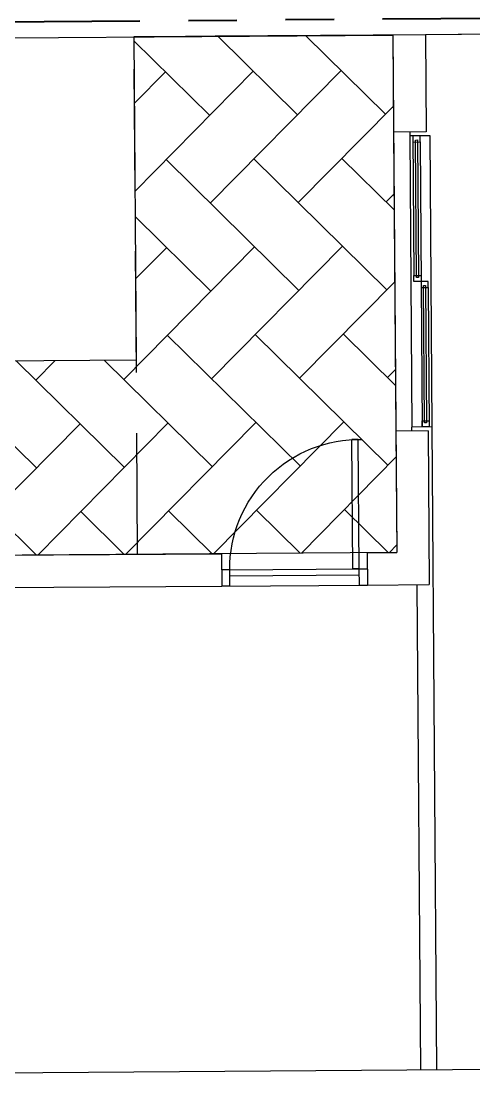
# Model space of a CAD drawing. Header units: feet. Extents: x 919634 to 928945, y 707022 to 708026.
# Drawn here: x 921021.15 to 921030.47, y 707470.1 to 707492.02 of the extents above; entities that cross this region are included whole.
import ezdxf

# ---------------------------------------------------------------- set-up
doc = ezdxf.new("R2010")
doc.units = ezdxf.units.FT
doc.header["$LTSCALE"] = 20
doc.header["$MEASUREMENT"] = 0
doc.linetypes.add('Site Plan$0$HIDDEN2', pattern=[0.1875, 0.125, -0.0625])
doc.linetypes.add('Site Plan$0$PHANTOM2', pattern=[1.25, 0.625, -0.125, 0.125, -0.125, 0.125, -0.125])
for name, color, linetype in [('-u-site-xref', 7, 'Continuous'), ('Site Plan$0$-u-site-bldg_interior', 252, 'Continuous'), ('Site Plan$0$SP-BLDG-ROOF ABOVE', 4, 'Site Plan$0$HIDDEN2'), ('Site Plan$0$SP-LOT PAVERS', 254, 'Continuous')]:
    doc.layers.add(name, color=color, linetype=linetype)
for name, color, linetype, lineweight in [('Site Plan$0$SP-LOT LINES', 252, 'Site Plan$0$PHANTOM2', 40), ('Site Plan$0$SP-SIDEWALK', 2, 'Continuous', 25), ('SP-BUILDING-FOOTPRINT', 1, 'Continuous', 25)]:
    doc.layers.add(name, color=color, linetype=linetype, lineweight=lineweight)
doc.layers.get('-u-site-xref').off()

# ---------------------------------------------------------------- blocks, each defined once
blk = doc.blocks.new('Site Plan$0$DR1H902')
for p, q in [((-0.5, 0), (-0.5, 1)), ((-0.5, 1.000000000000057), (-0.4500000000000455, 1.000000000000057)), ((-0.4500000000000455, 0), (-0.4500000000000455, 1)), ((-0.5, -5.684341886080801e-14), (-0.4500000000000455, -5.684341886080801e-14))]:
    blk.add_line(p, q)
blk.add_arc((-0.5, 0), 1, 0, 91.70698490235472)
blk = doc.blocks.new('Site Plan')
at = {"layer": 'Site Plan$0$SP-LOT PAVERS'}
h = blk.add_hatch(dxfattribs=at)
h.set_pattern_fill('AR-HBONE', color=256, scale=0.32, angle=-89.58178215075662)
h.set_pattern_definition([(315.4182178492434, (0, 0), (1.810145136983853, 0.01321298806884015), [3.84, -1.28]), (45.41821784924338, (0.9116790626081567, -0.8984660745381309), (1.810145136983853, 0.01321298806884), [3.84, -1.28])])
h.paths.add_polyline_path([(921008.6064665938, 707489.9292559138), (920988.6070212227, 707489.7863343712), (920988.7427855937, 707470.7822625514), (921008.7029248289, 707470.9296821789), (921008.6314654875, 707480.9292047544), (921028.8810500671, 707481.0739805634), (921028.8048250768, 707491.7403748712), (921023.4715270335, 707491.7021062471), (921023.5191666712, 707485.0357471061), (921008.6421967106, 707484.9294321828)])
at = {"layer": 'Site Plan$0$-u-site-bldg_interior'}
for p, q in [((921062.9265490054, 707491.9841514017, -4.49473044509507e-06), (921029.4713732018, 707491.7450715048, -4.494892818044214e-06)), ((921063.600821181, 707491.9889701155, -4.494727172578639e-06), (921030.1456453773, 707491.7498902187, -4.494889545527783e-06)), ((921028.8047235577, 707491.7403074431, -4.494896053565401e-06), (921023.4715263996, 707491.7021949477, -4.494921933630838e-06)), ((921029.478995733, 707491.7451261568, -4.494892781048971e-06), (921025.1457730456, 707491.7141597546, -4.494913811936692e-06)), ((921028.8047235577, 707491.7403074431, -4.494896053565401e-06), (921028.8190157432, 707489.7403585102, -4.494896053565408e-06)), ((921029.4713732018, 707491.7450715048, -4.494892818044214e-06), (921029.4856653875, 707489.7451225722, -4.49489281804422e-06)), ((921029.4856653602, 707489.7451225719, -4.494892818044352e-06), (921028.819015716, 707489.7403585102, -4.49489605356554e-06)), ((921028.819015716, 707489.7403585102, -4.49489605356554e-06), (921028.8630833429, 707483.5738493013, -4.494896053565295e-06)), ((921029.1523405926, 707489.7427405413, -4.494894435804682e-06), (921029.1529361005, 707489.6594093358, -4.494894435804681e-06)), ((921029.5695920734, 707489.6623868741, -4.494892413604204e-06), (921029.1529361005, 707489.6594093358, -4.494894435804681e-06)), ((921029.1529361005, 707489.6594093358, -4.494894435804681e-06), (921029.1958126575, 707483.6595625377, -4.4948944358047e-06)), ((921029.2154169675, 707489.6623061848, -4.494894132474702e-06), (921029.2359794943, 707486.7849293756, -4.494894132474711e-06)), ((921029.612468631, 707483.6625400758, -4.494892413604221e-06), (921029.5695920738, 707489.6623868741, -4.494892413604202e-06)), ((921029.3621573487, 707489.5359012967, -4.494893424704443e-06), (921029.4041406441, 707483.6610513069, -4.494893424704461e-06)), ((921029.5294252369, 707486.5370200361, -4.494892716934192e-06), (921029.5499702537, 707483.6620934454, -4.494892716934201e-06)), ((921029.6124686307, 707483.6625400758, -4.494892413604223e-06), (921029.1958126575, 707483.6595625377, -4.4948944358047e-06)), ((921029.1964081652, 707483.5762313324, -4.494894435804701e-06), (921029.1958126575, 707483.6595625377, -4.4948944358047e-06)), ((921029.707154361, 707470.4128783966, -4.494892413604262e-06), (921029.612468631, 707483.6625400758, -4.494892413604221e-06)), ((921029.5297329328, 707483.5786133629, -4.494892818044371e-06), (921028.8630833429, 707483.5738493013, -4.494896053565295e-06)), ((921028.8630833157, 707483.5738493011, -4.494896053565427e-06), (921028.8809485479, 707481.0739131352, -4.494896053565435e-06)), ((921029.5297329599, 707483.578613363, -4.49489281804424e-06), (921029.5523622539, 707480.4120275531, -4.49489281804425e-06)), ((921008.6314656042, 707480.9292047552, -4.494994332521515e-06), (921025.2742836674, 707481.0481389151, -4.494913558173348e-06)), ((921025.2742825139, 707481.048300333, -4.494913558173348e-06), (921025.2790477291, 707480.3814892708, -4.494913558173351e-06)), ((921028.2745306469, 707481.069579506, -4.494898996757536e-06), (921028.8809485479, 707481.0739131352, -4.494896053565435e-06)), ((921028.2745306469, 707481.069579506, -4.494898996757536e-06), (921028.2792947086, 707480.4029298618, -4.494898996757539e-06)), ((921025.4433269558, 707480.7161665263, -4.494912749293053e-06), (921025.2766645447, 707480.7149755108, -4.49491355817335e-06)), ((921025.4433269558, 707480.7161665263, -4.494912749293053e-06), (921028.1102502666, 707480.7350636683, -4.494899805637835e-06)), ((921025.4457101404, 707480.3826802862, -4.494912749293053e-06), (921025.4433269558, 707480.7161665263, -4.494912749293053e-06)), ((921025.4442202175, 707480.591169718, -4.494912749293053e-06), (921028.1111435283, 707480.61006686, -4.494899805637835e-06)), ((921028.1102502666, 707480.7350636683, -4.494899805637835e-06), (921028.2769126777, 707480.7362546838, -4.494898996757538e-06)), ((921028.1126322976, 707480.4017388463, -4.494899805637836e-06), (921028.1102502666, 707480.7350636683, -4.494899805637835e-06)), ((921009.3028793103, 707480.2673191727, -4.49499109700033e-06), (921025.2790477291, 707480.3814892708, -4.494913558173351e-06)), ((921025.2790465868, 707480.3816506888, -4.494913558173296e-06), (921028.2792947199, 707480.4029298618, -4.494898996757484e-06)), ((921025.445711294, 707480.3825188683, -4.494912749293053e-06), (921025.2790488827, 707480.3813278527, -4.494913558173351e-06)), ((921028.1126322976, 707480.4017388463, -4.494899805637836e-06), (921028.2792947086, 707480.4029298618, -4.494898996757539e-06)), ((921028.2792947086, 707480.4029298618, -4.494898996757539e-06), (921029.552362254, 707480.4120275528, -4.494892818044249e-06)), ((921029.3771627869, 707470.4105201858, -4.494894015187251e-06), (921029.305701859, 707480.4102648495, -4.494894015187218e-06)), ((921009.3668604852, 707470.2675783628, -4.494991133300651e-06), (921064.7455227966, 707470.6633295302, -4.494722354080863e-06)), ((921009.3743402386, 707470.2675745093, -4.49499109700036e-06), (921065.412272741, 707470.6680370028, -4.494719122178951e-06))]:
    blk.add_line(p, q, dxfattribs=at)
at = {"layer": 'Site Plan$0$-u-site-bldg_interior', "elevation": -4.494896049000191e-06}
blk.add_lwpolyline([(921020.9304277729, 707492.350588271), (921020.9328098039, 707492.0172634489), (921020.9351918348, 707491.6839386269), (921028.8048185668, 707491.740308301)], dxfattribs=at)
at = {"layer": 'Site Plan$0$-u-site-bldg_interior'}
for points, elevation in [([(921029.3621573487, 707489.5359012967), (921029.361264087, 707489.660898105), (921029.2154344774, 707489.6598559665), (921029.216327739, 707489.5348591581)], -4.494894128370617e-06), ([(921029.2883592517, 707486.7436359653), (921029.2681119887, 707489.5768969534), (921029.3097775914, 707489.5771947071), (921029.3300248545, 707486.7439337191)], -4.494893673375458e-06), ([(921029.381809104, 707486.7859715141), (921029.3827023658, 707486.6609747059), (921029.236872756, 707486.6599325674), (921029.2359794943, 707486.7849293756)], -4.494894128370625e-06), ([(921029.5294252369, 707486.5370200361), (921029.5285319753, 707486.6620168445), (921029.3827023658, 707486.6609747059), (921029.3835956273, 707486.5359778976)], -4.494893420600365e-06), ([(921029.4556271398, 707483.7447547048), (921029.4353798768, 707486.5780156929), (921029.4770454796, 707486.5783134466), (921029.4972927427, 707483.7450524586)], -4.494892965605206e-06), ([(921029.5490769922, 707483.7870902538), (921029.5499702537, 707483.6620934454), (921029.4041406441, 707483.6610513069), (921029.4032473826, 707483.7860481151)], -4.494893420600374e-06)]:
    blk.add_lwpolyline(points, close=True, dxfattribs=dict(at, elevation=elevation))
at = {"layer": 'Site Plan$0$SP-BLDG-ROOF ABOVE', "elevation": -4.494921933630838e-06}
blk.add_lwpolyline([(921023.5477513899, 707481.0358006401), (921023.4715270335, 707491.7021062471)], dxfattribs=at)
at = {"layer": 'Site Plan$0$SP-LOT LINES', "ltscale": 0.4, "elevation": -4.495091203237379e-06}
blk.add_lwpolyline([(921082.5902858542, 707492.4578847475), (921082.4330718117, 707514.4573230074), (920988.4354719745, 707513.7855902804), (920988.592686017, 707491.7861520207)], close=True, dxfattribs=at)
at = {"layer": 'Site Plan$0$SP-SIDEWALK'}
for p, q in [((921023.4715263996, 707491.7021949477, -4.494921933630838e-06), (921023.5191666712, 707485.0357471061, -4.494921933630859e-06)), ((921023.5191666712, 707485.0357471061, -4.494921933630859e-06), (921008.6421967107, 707484.9294321829, -4.494994137601766e-06))]:
    blk.add_line(p, q, dxfattribs=at)
at = {"layer": 'Site Plan$0$-u-site-bldg_interior', "extrusion": (4.853157859725802e-12, 3.468200526524245e-14, -1), "xscale": 2.666990255305794, "yscale": 2.666990255305794, "zscale": -7.111974014148773, "rotation": 359.5905555553778}
blk.add_blockref('Site Plan$0$DR1H902', (-921026.7767891879, 707480.7255343883, 8.989331468505853e-06), dxfattribs=at)

msp = doc.modelspace()

# ---------------------------------------------------------------- block references
at = {"layer": '-u-site-xref'}
msp.add_blockref('Site Plan', (0, 0), dxfattribs=at)

# ---------------------------------------------------------------- next in the draw order: linework, layer by layer
at = {"layer": 'SP-BUILDING-FOOTPRINT', "elevation": -4.494696469652872e-06}
msp.add_lwpolyline([(921020.8541092675, 707503.0169817066), (921020.9351918348, 707491.6839386269), (921028.8048255522, 707491.7403083511), (921028.8810505437, 707481.0739138641), (921008.6314654875, 707480.9292047544), (921008.7124550686, 707469.5960867897), (921021.0848359901, 707469.68450323), (921021.1556494451, 707459.0180702499), (921000.9115780996, 707458.8734005428), (921001.0687921395, 707436.8739626189), (921021.3182746177, 707437.0187273786), (921021.3944996052, 707426.352333442), (921009.0221192058, 707426.2638602491), (921009.1031087869, 707414.9307422863), (921029.3525917305, 707415.0754506652), (921029.4286389652, 707404.4090549125), (921021.5592831258, 707404.3529495555), (921021.640272177, 707393.0199057315)], dxfattribs=at)

doc.saveas('drawing.dxf')
